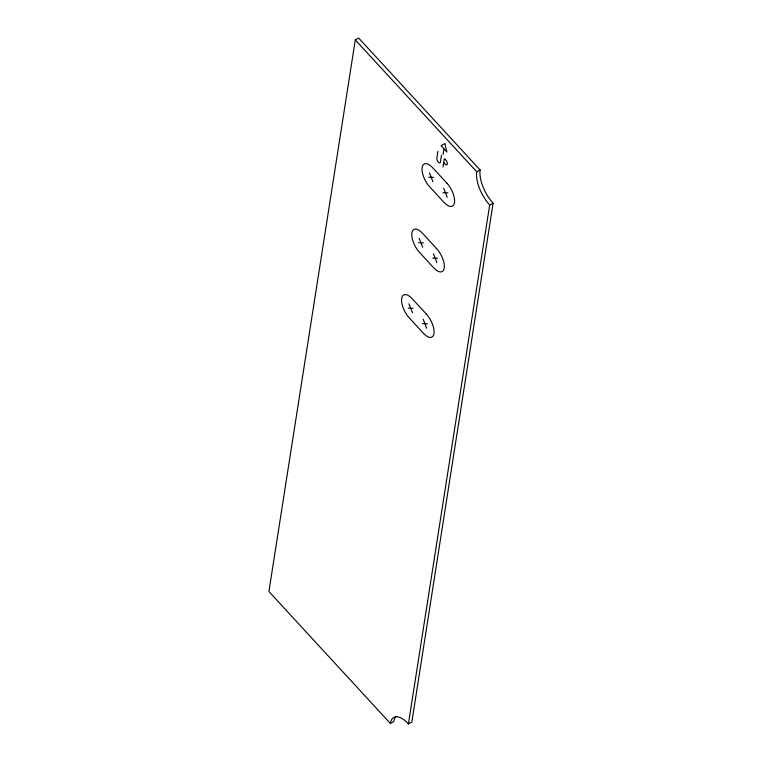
<?xml version="1.0" encoding="UTF-8"?>
<svg xmlns="http://www.w3.org/2000/svg" width="762" height="762" viewBox="0 0 762 762"><rect width="100%" height="100%" fill="white"/><g stroke="black" fill="none" stroke-linecap="round" stroke-linejoin="round"><path stroke-width="1.14" d="M355.292 39.891L268.91 591.522L390.334 723.414A25.832 11.506 62.4 0 1 408.422 723.9L411.832 722.109L493.09 203.216A25.832 11.506 62.4 0 1 480.136 169.993L358.702 38.1L355.292 39.891L476.717 171.774A25.832 11.506 62.4 0 0 489.68 205.007L408.422 723.9M437.912 151.333L436.826 158.267A2.981 1.324 62.4 0 0 438.321 162.096A2.981 1.324 62.4 0 0 440.407 162.154L441.493 155.219M443.113 154.429L443.989 148.866L446.913 152.057L444.827 143.513L441.055 145.685L443.779 148.647M442.998 167.069L444.208 159.363A1.61 0.724 62.4 0 1 445.332 159.391L445.637 159.725A3.324 1.476 62.4 0 1 447.304 163.992A3.324 1.476 62.4 0 1 444.979 163.935L443.913 162.773M476.717 171.774L480.136 169.993M489.68 205.007L493.09 203.216M390.334 723.414L393.754 721.624A25.832 11.506 62.4 0 1 395.916 716.642M428.768 177.251L433.645 177.375M442.998 192.7L447.865 192.834M418.519 242.726L423.386 242.849M432.749 258.175L437.617 258.308M408.27 308.2L413.137 308.334M422.491 323.65L427.358 323.783M443.694 188.29L447.18 197.234M429.463 172.841L432.949 181.785M433.435 253.765L436.921 262.719M419.205 238.315L422.7 247.259M423.186 319.24L426.672 328.193M408.956 303.79L412.442 312.734M446.932 183.213L432.702 167.764A15.069 6.715 62.4 0 0 422.148 167.478A15.069 6.715 62.4 0 0 429.711 186.861L443.941 202.311A15.069 6.715 62.4 0 0 454.485 202.597A15.069 6.715 62.4 0 0 446.932 183.213M436.674 248.688L422.453 233.239A15.069 6.715 62.4 0 0 411.899 232.953A15.069 6.715 62.4 0 0 419.462 252.336L433.683 267.786A15.069 6.715 62.4 0 0 444.236 268.072A15.069 6.715 62.4 0 0 436.674 248.688M426.425 314.173L412.194 298.714A15.069 6.715 62.4 0 0 401.65 298.428A15.069 6.715 62.4 0 0 409.204 317.811L423.434 333.27A15.069 6.715 62.4 0 0 433.978 333.556A15.069 6.715 62.4 0 0 426.425 314.173"/></g></svg>
